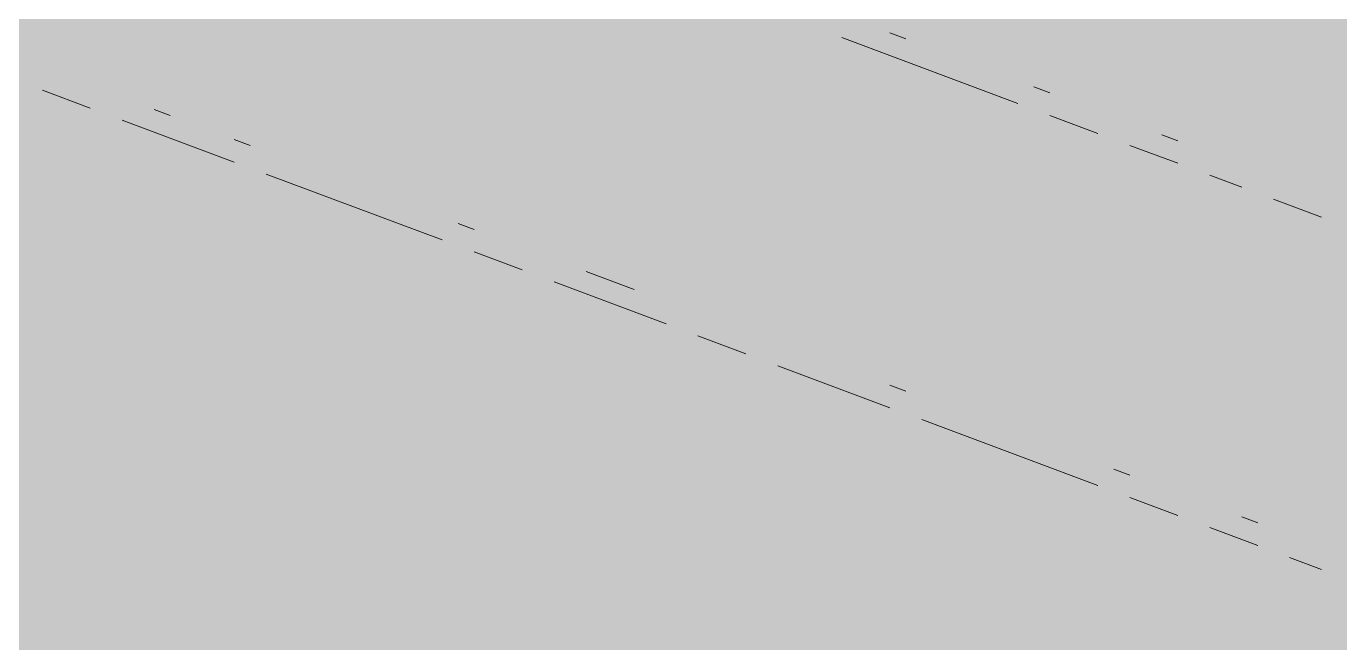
# Paper-space layout '03 3D Building and Roof' of a CAD drawing. Header units: millimetres. Extents: x 5 to 415, y 5 to 292.
# Drawn here: x 167.23 to 172.34, y 106.26 to 108.65 of the extents above; entities that cross this region are included whole.
import ezdxf

# ---------------------------------------------------------------- set-up
doc = ezdxf.new("R2010")
doc.units = ezdxf.units.MM
doc.layers.add('EXISTING', color=7, linetype='Continuous')
doc.layers.add('IMAGES', color=7, linetype='Continuous')

# ---------------------------------------------------------------- blocks, each defined once
blk = doc.blocks.new('SHEET_03')
at = {"layer": 'EXISTING', "color": 250, "lineweight": 9}
for p, q in [((171.0898, 108.3541), (170.4058, 108.6103)), ((170.5924, 108.6279), (170.6545, 108.6046)), ((167.4835, 108.3357), (167.2969, 108.4056)), ((171.152, 108.4182), (171.2141, 108.3949)), ((167.7322, 108.3299), (167.7944, 108.3067)), ((168.0431, 108.1261), (167.6078, 108.2891)), ((171.4007, 108.2377), (171.2141, 108.3075)), ((171.6494, 108.2319), (171.7116, 108.2086)), ((168.0431, 108.2135), (168.1053, 108.1902)), ((171.7116, 108.1212), (171.525, 108.1911)), ((168.8514, 107.8233), (168.1674, 108.0795)), ((171.9603, 108.028), (171.8359, 108.0746)), ((172.2712, 107.9116), (172.0846, 107.9814)), ((168.9136, 107.8874), (168.9757, 107.8641)), ((169.1623, 107.7068), (168.9757, 107.7767)), ((169.7219, 107.4972), (169.2866, 107.6602)), ((169.411, 107.7011), (169.5975, 107.6312)), ((170.0328, 107.3807), (169.8462, 107.4506)), ((170.5924, 107.1711), (170.1571, 107.3341)), ((170.5924, 107.2585), (170.6545, 107.2352)), ((171.4007, 106.8683), (170.7167, 107.1245)), ((171.4629, 106.9324), (171.525, 106.9091)), ((171.7116, 106.7518), (171.525, 106.8217)), ((171.9603, 106.7461), (172.0225, 106.7228)), ((172.0225, 106.6354), (171.8359, 106.7053)), ((172.2712, 106.5422), (172.1468, 106.5888))]:
    blk.add_line(p, q, dxfattribs=at)
at = {"layer": 'IMAGES', "color": 7}
for points in [[(169.8667, 108.5714), (170.038, 108.5714), (169.8667, 108.9143), (170.038, 108.9143)], [(167.1249, 108.5714), (167.2962, 108.5714), (167.1249, 108.7429), (167.2962, 108.7429)], [(167.2962, 108.5714), (167.639, 108.5714), (167.2962, 108.7429), (167.639, 108.7429)], [(167.639, 108.5714), (167.8103, 108.5714), (167.639, 108.7429), (167.8103, 108.7429)], [(167.8103, 108.5714), (169.1812, 108.5714), (167.8103, 108.7429), (169.1812, 108.7429)], [(169.1812, 108.5714), (169.3526, 108.5714), (169.1812, 108.7429), (169.3526, 108.7429)], [(169.3526, 108.5714), (169.6953, 108.5714), (169.3526, 108.7429), (169.6953, 108.7429)], [(169.6953, 108.5714), (169.8667, 108.5714), (169.6953, 108.7429), (169.8667, 108.7429)], [(170.038, 108.5714), (170.5521, 108.5714), (170.038, 108.7429), (170.5521, 108.7429)], [(170.5521, 108.5714), (170.7235, 108.5714), (170.5521, 108.7429), (170.7235, 108.7429)], [(170.7235, 108.5714), (170.8949, 108.5714), (170.7235, 108.7429), (170.8949, 108.7429)], [(170.8949, 108.5714), (171.7517, 108.5714), (170.8949, 108.7429), (171.7517, 108.7429)], [(171.7517, 108.5714), (171.923, 108.5714), (171.7517, 108.7429), (171.923, 108.7429)], [(171.923, 108.5714), (172.0944, 108.5714), (171.923, 108.7429), (172.0944, 108.7429)], [(172.0944, 108.5714), (172.2658, 108.5714), (172.0944, 108.7429), (172.2658, 108.7429)], [(172.2658, 108.5714), (172.6085, 108.5714), (172.2658, 108.7429), (172.6085, 108.7429)], [(167.1249, 108.4), (167.2962, 108.4), (167.1249, 108.5714), (167.2962, 108.5714)], [(167.2962, 108.4), (167.4676, 108.4), (167.2962, 108.5714), (167.4676, 108.5714)], [(167.4676, 108.4), (167.639, 108.4), (167.4676, 108.5714), (167.639, 108.5714)], [(167.639, 108.4), (167.8103, 108.4), (167.639, 108.5714), (167.8103, 108.5714)], [(167.8103, 108.4), (167.9817, 108.4), (167.8103, 108.5714), (167.9817, 108.5714)], [(167.9817, 108.4), (168.153, 108.4), (167.9817, 108.5714), (168.153, 108.5714)], [(168.153, 108.4), (168.3244, 108.4), (168.153, 108.5714), (168.3244, 108.5714)], [(168.3244, 108.2286), (168.4958, 108.2286), (168.3244, 108.5714), (168.4958, 108.5714)], [(168.4958, 108.4), (168.6671, 108.4), (168.4958, 108.5714), (168.6671, 108.5714)], [(168.6671, 108.4), (169.6953, 108.4), (168.6671, 108.5714), (169.6953, 108.5714)], [(169.6953, 108.4), (169.8667, 108.4), (169.6953, 108.5714), (169.8667, 108.5714)], [(169.8667, 108.4), (170.038, 108.4), (169.8667, 108.5714), (170.038, 108.5714)], [(170.038, 108.4), (170.2094, 108.4), (170.038, 108.5714), (170.2094, 108.5714)], [(170.2094, 108.4), (170.3808, 108.4), (170.2094, 108.5714), (170.3808, 108.5714)], [(170.3808, 108.4), (170.5521, 108.4), (170.3808, 108.5714), (170.5521, 108.5714)], [(170.5521, 108.4), (170.8949, 108.4), (170.5521, 108.5714), (170.8949, 108.5714)], [(170.8949, 108.4), (171.4089, 108.4), (170.8949, 108.5714), (171.4089, 108.5714)], [(171.4089, 108.4), (171.5803, 108.4), (171.4089, 108.5714), (171.5803, 108.5714)], [(171.5803, 108.4), (171.7517, 108.4), (171.5803, 108.5714), (171.7517, 108.5714)], [(171.7517, 108.2286), (171.923, 108.2286), (171.7517, 108.5714), (171.923, 108.5714)], [(171.923, 108.4), (172.0944, 108.4), (171.923, 108.5714), (172.0944, 108.5714)], [(172.0944, 108.4), (172.2658, 108.4), (172.0944, 108.5714), (172.2658, 108.5714)], [(172.2658, 108.4), (172.4371, 108.4), (172.2658, 108.5714), (172.4371, 108.5714)], [(167.1249, 108.2286), (167.2962, 108.2286), (167.1249, 108.4), (167.2962, 108.4)], [(167.2962, 108.2286), (167.639, 108.2286), (167.2962, 108.4), (167.639, 108.4)], [(167.639, 108.2286), (167.8103, 108.2286), (167.639, 108.4), (167.8103, 108.4)], [(167.8103, 108.2286), (167.9817, 108.2286), (167.8103, 108.4), (167.9817, 108.4)], [(167.9817, 108.2286), (168.153, 108.2286), (167.9817, 108.4), (168.153, 108.4)], [(168.153, 108.2286), (168.3244, 108.2286), (168.153, 108.4), (168.3244, 108.4)], [(168.4958, 108.2286), (168.6671, 108.2286), (168.4958, 108.4), (168.6671, 108.4)], [(168.6671, 108.2286), (168.8385, 108.2286), (168.6671, 108.4), (168.8385, 108.4)], [(168.8385, 108.2286), (170.038, 108.2286), (168.8385, 108.4), (170.038, 108.4)], [(170.038, 108.2286), (170.3808, 108.2286), (170.038, 108.4), (170.3808, 108.4)], [(170.3808, 108.2286), (170.5521, 108.2286), (170.3808, 108.4), (170.5521, 108.4)], [(170.5521, 108.2286), (170.7235, 108.2286), (170.5521, 108.4), (170.7235, 108.4)], [(170.7235, 108.2286), (170.8949, 108.2286), (170.7235, 108.4), (170.8949, 108.4)], [(170.8949, 108.2286), (171.0662, 108.2286), (170.8949, 108.4), (171.0662, 108.4)], [(171.0662, 108.2286), (171.2376, 108.2286), (171.0662, 108.4), (171.2376, 108.4)], [(171.2376, 108.2286), (171.4089, 108.2286), (171.2376, 108.4), (171.4089, 108.4)], [(171.4089, 108.2286), (171.7517, 108.2286), (171.4089, 108.4), (171.7517, 108.4)], [(171.923, 108.2286), (172.0944, 108.2286), (171.923, 108.4), (172.0944, 108.4)], [(172.0944, 108.2286), (172.4371, 108.2286), (172.0944, 108.4), (172.4371, 108.4)], [(167.1249, 108.0571), (167.2962, 108.0571), (167.1249, 108.2286), (167.2962, 108.2286)], [(167.2962, 108.0571), (167.639, 108.0571), (167.2962, 108.2286), (167.639, 108.2286)], [(167.639, 108.0571), (167.8103, 108.0571), (167.639, 108.2286), (167.8103, 108.2286)], [(167.8103, 108.0571), (167.9817, 108.0571), (167.8103, 108.2286), (167.9817, 108.2286)], [(167.9817, 108.0571), (168.153, 108.0571), (167.9817, 108.2286), (168.153, 108.2286)], [(168.153, 108.0571), (168.3244, 108.0571), (168.153, 108.2286), (168.3244, 108.2286)], [(168.3244, 108.0571), (168.4958, 108.0571), (168.3244, 108.2286), (168.4958, 108.2286)], [(168.4958, 108.0571), (168.6671, 108.0571), (168.4958, 108.2286), (168.6671, 108.2286)], [(168.6671, 108.0571), (168.8385, 108.0571), (168.6671, 108.2286), (168.8385, 108.2286)], [(168.8385, 108.0571), (169.0099, 108.0571), (168.8385, 108.2286), (169.0099, 108.2286)], [(169.0099, 108.0571), (169.1812, 108.0571), (169.0099, 108.2286), (169.1812, 108.2286)], [(169.1812, 108.0571), (170.5521, 108.0571), (169.1812, 108.2286), (170.5521, 108.2286)], [(170.5521, 108.0571), (170.7235, 108.0571), (170.5521, 108.2286), (170.7235, 108.2286)], [(170.7235, 108.0571), (170.8949, 108.0571), (170.7235, 108.2286), (170.8949, 108.2286)], [(170.8949, 108.0571), (171.2376, 108.0571), (170.8949, 108.2286), (171.2376, 108.2286)], [(171.2376, 108.0571), (171.4089, 108.0571), (171.2376, 108.2286), (171.4089, 108.2286)], [(171.4089, 108.0571), (171.5803, 108.0571), (171.4089, 108.2286), (171.5803, 108.2286)], [(171.5803, 108.0571), (171.7517, 108.0571), (171.5803, 108.2286), (171.7517, 108.2286)], [(171.7517, 108.0571), (171.923, 108.0571), (171.7517, 108.2286), (171.923, 108.2286)], [(171.923, 108.0571), (172.0944, 108.0571), (171.923, 108.2286), (172.0944, 108.2286)], [(172.0944, 108.0571), (172.2658, 108.0571), (172.0944, 108.2286), (172.2658, 108.2286)], [(172.2658, 108.0571), (172.4371, 108.0571), (172.2658, 108.2286), (172.4371, 108.2286)], [(166.4394, 107.8857), (167.639, 107.8857), (166.4394, 108.0571), (167.639, 108.0571)], [(167.639, 107.8857), (167.8103, 107.8857), (167.639, 108.0571), (167.8103, 108.0571)], [(167.8103, 107.8857), (167.9817, 107.8857), (167.8103, 108.0571), (167.9817, 108.0571)], [(167.9817, 107.8857), (168.153, 107.8857), (167.9817, 108.0571), (168.153, 108.0571)], [(168.153, 107.8857), (168.3244, 107.8857), (168.153, 108.0571), (168.3244, 108.0571)], [(168.3244, 107.8857), (168.4958, 107.8857), (168.3244, 108.0571), (168.4958, 108.0571)], [(168.4958, 107.8857), (168.6671, 107.8857), (168.4958, 108.0571), (168.6671, 108.0571)], [(168.6671, 107.8857), (168.8385, 107.8857), (168.6671, 108.0571), (168.8385, 108.0571)], [(168.8385, 107.8857), (169.1812, 107.8857), (168.8385, 108.0571), (169.1812, 108.0571)], [(169.1812, 107.8857), (169.3526, 107.8857), (169.1812, 108.0571), (169.3526, 108.0571)], [(169.3526, 107.8857), (169.5239, 107.8857), (169.3526, 108.0571), (169.5239, 108.0571)], [(169.5239, 107.8857), (169.6953, 107.8857), (169.5239, 108.0571), (169.6953, 108.0571)], [(169.6953, 107.8857), (171.2376, 107.8857), (169.6953, 108.0571), (171.2376, 108.0571)], [(171.2376, 107.8857), (171.4089, 107.8857), (171.2376, 108.0571), (171.4089, 108.0571)], [(171.4089, 107.8857), (171.5803, 107.8857), (171.4089, 108.0571), (171.5803, 108.0571)], [(171.5803, 107.8857), (171.7517, 107.8857), (171.5803, 108.0571), (171.7517, 108.0571)], [(171.7517, 107.8857), (172.0944, 107.8857), (171.7517, 108.0571), (172.0944, 108.0571)], [(172.0944, 107.8857), (172.2658, 107.8857), (172.0944, 108.0571), (172.2658, 108.0571)], [(172.2658, 107.8857), (172.4371, 107.8857), (172.2658, 108.0571), (172.4371, 108.0571)], [(165.9253, 107.7143), (168.153, 107.7143), (165.9253, 107.8857), (168.153, 107.8857)], [(168.153, 107.7143), (168.4958, 107.7143), (168.153, 107.8857), (168.4958, 107.8857)], [(168.4958, 107.7143), (168.6671, 107.7143), (168.4958, 107.8857), (168.6671, 107.8857)], [(168.6671, 107.7143), (168.8385, 107.7143), (168.6671, 107.8857), (168.8385, 107.8857)], [(168.8385, 107.7143), (169.0099, 107.7143), (168.8385, 107.8857), (169.0099, 107.8857)], [(169.0099, 107.7143), (169.1812, 107.7143), (169.0099, 107.8857), (169.1812, 107.8857)], [(169.1812, 107.7143), (169.5239, 107.7143), (169.1812, 107.8857), (169.5239, 107.8857)], [(169.5239, 107.7143), (169.6953, 107.7143), (169.5239, 107.8857), (169.6953, 107.8857)], [(169.6953, 107.7143), (169.8667, 107.7143), (169.6953, 107.8857), (169.8667, 107.8857)], [(169.8667, 107.7143), (170.038, 107.7143), (169.8667, 107.8857), (170.038, 107.8857)], [(170.038, 107.7143), (171.4089, 107.7143), (170.038, 107.8857), (171.4089, 107.8857)], [(171.4089, 107.7143), (171.7517, 107.7143), (171.4089, 107.8857), (171.7517, 107.8857)], [(171.7517, 107.7143), (172.0944, 107.7143), (171.7517, 107.8857), (172.0944, 107.8857)], [(172.0944, 107.7143), (172.2658, 107.7143), (172.0944, 107.8857), (172.2658, 107.8857)], [(172.2658, 107.7143), (172.7798, 107.7143), (172.2658, 107.8857), (172.7798, 107.8857)], [(165.5826, 107.5429), (168.4958, 107.5429), (165.5826, 107.7143), (168.4958, 107.7143)], [(168.4958, 107.5429), (169.0099, 107.5429), (168.4958, 107.7143), (169.0099, 107.7143)], [(169.0099, 107.5429), (169.1812, 107.5429), (169.0099, 107.7143), (169.1812, 107.7143)], [(169.1812, 107.5429), (169.5239, 107.5429), (169.1812, 107.7143), (169.5239, 107.7143)], [(169.5239, 107.5429), (169.6953, 107.5429), (169.5239, 107.7143), (169.6953, 107.7143)], [(169.6953, 107.5429), (169.8667, 107.5429), (169.6953, 107.7143), (169.8667, 107.7143)], [(169.8667, 107.5429), (170.038, 107.5429), (169.8667, 107.7143), (170.038, 107.7143)], [(170.038, 107.5429), (170.2094, 107.5429), (170.038, 107.7143), (170.2094, 107.7143)], [(170.2094, 107.5429), (170.3808, 107.5429), (170.2094, 107.7143), (170.3808, 107.7143)], [(170.3808, 107.5429), (170.5521, 107.5429), (170.3808, 107.7143), (170.5521, 107.7143)], [(170.5521, 107.5429), (171.0662, 107.5429), (170.5521, 107.7143), (171.0662, 107.7143)], [(171.0662, 107.5429), (171.2376, 107.5429), (171.0662, 107.7143), (171.2376, 107.7143)], [(171.2376, 107.5429), (172.0944, 107.5429), (171.2376, 107.7143), (172.0944, 107.7143)], [(172.0944, 107.5429), (172.2658, 107.5429), (172.0944, 107.7143), (172.2658, 107.7143)], [(172.2658, 107.5429), (172.4371, 107.5429), (172.2658, 107.7143), (172.4371, 107.7143)], [(165.0685, 107.3714), (169.0099, 107.3714), (165.0685, 107.5429), (169.0099, 107.5429)], [(169.0099, 107.3714), (169.1812, 107.3714), (169.0099, 107.5429), (169.1812, 107.5429)], [(169.1812, 107.3714), (169.3526, 107.3714), (169.1812, 107.5429), (169.3526, 107.5429)], [(169.3526, 107.3714), (169.5239, 107.3714), (169.3526, 107.5429), (169.5239, 107.5429)], [(169.5239, 107.3714), (169.6953, 107.3714), (169.5239, 107.5429), (169.6953, 107.5429)], [(169.6953, 107.3714), (169.8667, 107.3714), (169.6953, 107.5429), (169.8667, 107.5429)], [(169.8667, 107.3714), (170.038, 107.3714), (169.8667, 107.5429), (170.038, 107.5429)], [(170.038, 107.3714), (170.2094, 107.3714), (170.038, 107.5429), (170.2094, 107.5429)], [(170.2094, 107.3714), (170.3808, 107.3714), (170.2094, 107.5429), (170.3808, 107.5429)], [(170.3808, 107.3714), (170.5521, 107.3714), (170.3808, 107.5429), (170.5521, 107.5429)], [(170.5521, 107.3714), (170.7235, 107.3714), (170.5521, 107.5429), (170.7235, 107.5429)], [(170.7235, 107.3714), (171.0662, 107.3714), (170.7235, 107.5429), (171.0662, 107.5429)], [(171.0662, 107.3714), (171.2376, 107.3714), (171.0662, 107.5429), (171.2376, 107.5429)], [(171.2376, 107.3714), (171.4089, 107.3714), (171.2376, 107.5429), (171.4089, 107.5429)], [(171.4089, 107.3714), (172.6085, 107.3714), (171.4089, 107.5429), (172.6085, 107.5429)], [(164.2117, 107.2), (169.5239, 107.2), (164.2117, 107.3714), (169.5239, 107.3714)], [(169.5239, 107.2), (169.6953, 107.2), (169.5239, 107.3714), (169.6953, 107.3714)], [(169.6953, 107.2), (169.8667, 107.2), (169.6953, 107.3714), (169.8667, 107.3714)], [(169.8667, 107.2), (170.038, 107.2), (169.8667, 107.3714), (170.038, 107.3714)], [(170.038, 107.2), (170.2094, 107.2), (170.038, 107.3714), (170.2094, 107.3714)], [(170.2094, 107.2), (170.5521, 107.2), (170.2094, 107.3714), (170.5521, 107.3714)], [(170.5521, 107.2), (170.7235, 107.2), (170.5521, 107.3714), (170.7235, 107.3714)], [(170.7235, 107.2), (170.8949, 107.2), (170.7235, 107.3714), (170.8949, 107.3714)], [(170.8949, 107.2), (171.0662, 107.2), (170.8949, 107.3714), (171.0662, 107.3714)], [(171.0662, 107.2), (171.2376, 107.2), (171.0662, 107.3714), (171.2376, 107.3714)], [(171.2376, 107.2), (171.4089, 107.2), (171.2376, 107.3714), (171.4089, 107.3714)], [(171.4089, 107.2), (172.9512, 107.2), (171.4089, 107.3714), (172.9512, 107.3714)], [(164.2117, 107.0286), (169.8667, 107.0286), (164.2117, 107.2), (169.8667, 107.2)], [(169.8667, 107.0286), (170.038, 107.0286), (169.8667, 107.2), (170.038, 107.2)], [(170.038, 107.0286), (170.2094, 107.0286), (170.038, 107.2), (170.2094, 107.2)], [(170.2094, 107.0286), (170.3808, 107.0286), (170.2094, 107.2), (170.3808, 107.2)], [(170.3808, 107.0286), (170.5521, 107.0286), (170.3808, 107.2), (170.5521, 107.2)], [(170.5521, 107.0286), (170.7235, 107.0286), (170.5521, 107.2), (170.7235, 107.2)], [(170.7235, 107.0286), (170.8949, 107.0286), (170.7235, 107.2), (170.8949, 107.2)], [(170.8949, 107.0286), (171.0662, 107.0286), (170.8949, 107.2), (171.0662, 107.2)], [(171.0662, 107.0286), (171.2376, 107.0286), (171.0662, 107.2), (171.2376, 107.2)], [(171.2376, 107.0286), (171.4089, 107.0286), (171.2376, 107.2), (171.4089, 107.2)], [(171.4089, 107.0286), (171.923, 107.0286), (171.4089, 107.2), (171.923, 107.2)], [(171.923, 107.0286), (172.0944, 107.0286), (171.923, 107.2), (172.0944, 107.2)], [(172.0944, 107.0286), (173.4653, 107.0286), (172.0944, 107.2), (173.4653, 107.2)], [(163.5262, 106.8571), (170.3808, 106.8571), (163.5262, 107.0286), (170.3808, 107.0286)], [(170.3808, 106.8571), (170.7235, 106.8571), (170.3808, 107.0286), (170.7235, 107.0286)], [(170.7235, 106.8571), (170.8949, 106.8571), (170.7235, 107.0286), (170.8949, 107.0286)], [(170.8949, 106.8571), (171.0662, 106.8571), (170.8949, 107.0286), (171.0662, 107.0286)], [(171.0662, 106.8571), (171.4089, 106.8571), (171.0662, 107.0286), (171.4089, 107.0286)], [(171.4089, 106.8571), (171.5803, 106.8571), (171.4089, 107.0286), (171.5803, 107.0286)], [(171.5803, 106.8571), (171.7517, 106.8571), (171.5803, 107.0286), (171.7517, 107.0286)], [(171.7517, 106.8571), (171.923, 106.8571), (171.7517, 107.0286), (171.923, 107.0286)], [(171.923, 106.8571), (172.0944, 106.8571), (171.923, 107.0286), (172.0944, 107.0286)], [(172.0944, 106.8571), (172.2658, 106.8571), (172.0944, 107.0286), (172.2658, 107.0286)], [(172.2658, 106.8571), (172.4371, 106.8571), (172.2658, 107.0286), (172.4371, 107.0286)], [(163.3549, 106.6857), (170.8949, 106.6857), (163.3549, 106.8571), (170.8949, 106.8571)], [(170.8949, 106.6857), (171.2376, 106.6857), (170.8949, 106.8571), (171.2376, 106.8571)], [(171.2376, 106.6857), (171.4089, 106.6857), (171.2376, 106.8571), (171.4089, 106.8571)], [(171.4089, 106.6857), (171.5803, 106.6857), (171.4089, 106.8571), (171.5803, 106.8571)], [(171.5803, 106.6857), (171.7517, 106.6857), (171.5803, 106.8571), (171.7517, 106.8571)], [(171.7517, 106.6857), (172.0944, 106.6857), (171.7517, 106.8571), (172.0944, 106.8571)], [(172.0944, 106.6857), (172.2658, 106.6857), (172.0944, 106.8571), (172.2658, 106.8571)], [(172.2658, 106.6857), (172.4371, 106.6857), (172.2658, 106.8571), (172.4371, 106.8571)], [(162.8408, 106.5143), (171.2376, 106.5143), (162.8408, 106.6857), (171.2376, 106.6857)], [(171.2376, 106.5143), (171.4089, 106.5143), (171.2376, 106.6857), (171.4089, 106.6857)], [(171.4089, 106.5143), (171.5803, 106.5143), (171.4089, 106.6857), (171.5803, 106.6857)], [(171.5803, 106.5143), (171.7517, 106.5143), (171.5803, 106.6857), (171.7517, 106.6857)], [(171.7517, 106.5143), (171.923, 106.5143), (171.7517, 106.6857), (171.923, 106.6857)], [(171.923, 106.5143), (172.0944, 106.5143), (171.923, 106.6857), (172.0944, 106.6857)], [(172.0944, 106.5143), (172.2658, 106.5143), (172.0944, 106.6857), (172.2658, 106.6857)], [(172.2658, 106.5143), (172.4371, 106.5143), (172.2658, 106.6857), (172.4371, 106.6857)], [(162.1553, 106.3429), (171.7517, 106.3429), (162.1553, 106.5143), (171.7517, 106.5143)], [(171.7517, 106.3429), (172.0944, 106.3429), (171.7517, 106.5143), (172.0944, 106.5143)], [(172.0944, 106.3429), (172.2658, 106.3429), (172.0944, 106.5143), (172.2658, 106.5143)], [(172.2658, 106.3429), (172.4371, 106.3429), (172.2658, 106.5143), (172.4371, 106.5143)], [(161.8126, 106.1714), (172.0944, 106.1714), (161.8126, 106.3429), (172.0944, 106.3429)], [(172.0944, 106), (172.2658, 106), (172.0944, 106.3429), (172.2658, 106.3429)], [(172.2658, 106.1714), (172.4371, 106.1714), (172.2658, 106.3429), (172.4371, 106.3429)]]:
    blk.add_solid(points, dxfattribs=at)

psp = doc.layouts.new('03 3D Building and Roof')

# ---------------------------------------------------------------- block references
psp.add_blockref('SHEET_03', (0, 0))

doc.saveas('drawing.dxf')
